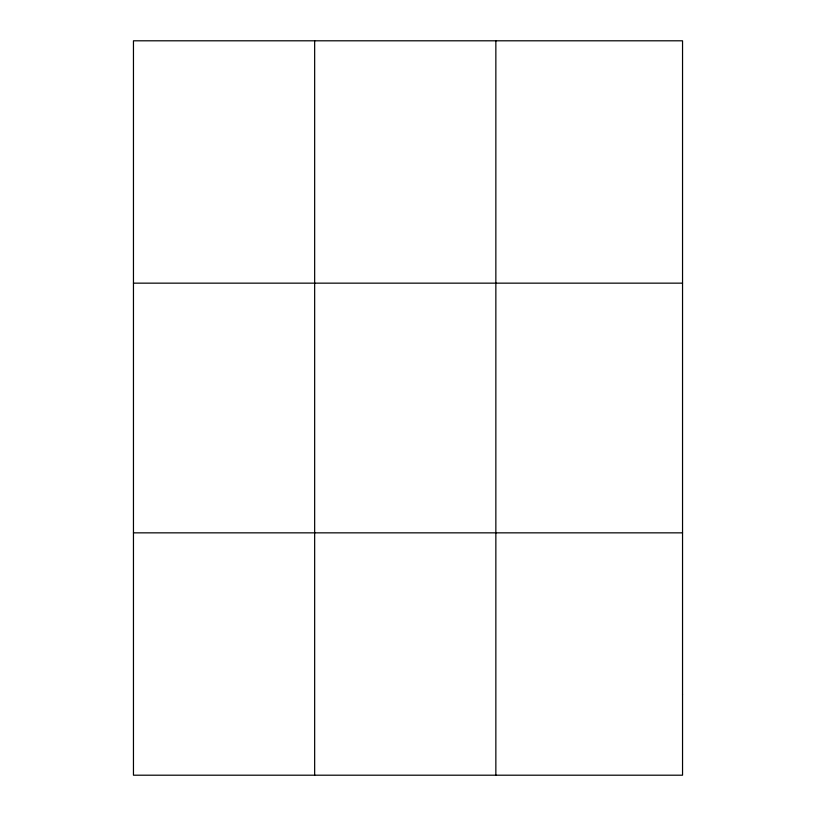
<?xml version="1.0" encoding="UTF-8"?>
<svg xmlns="http://www.w3.org/2000/svg" width="816" height="816" viewBox="0 0 816 816"><rect width="100%" height="100%" fill="white"/><g stroke="black" fill="none" stroke-linecap="round" stroke-linejoin="round"><path stroke-width="1.22" d="M314.66 775.2L314.66 40.8M495.853 775.2L495.853 40.8M133.457 283.152L682.543 283.152M133.457 532.848L682.543 532.848M682.543 694.416L682.543 775.2L133.457 775.2L133.457 40.8L682.543 40.8L682.543 694.416"/></g></svg>
